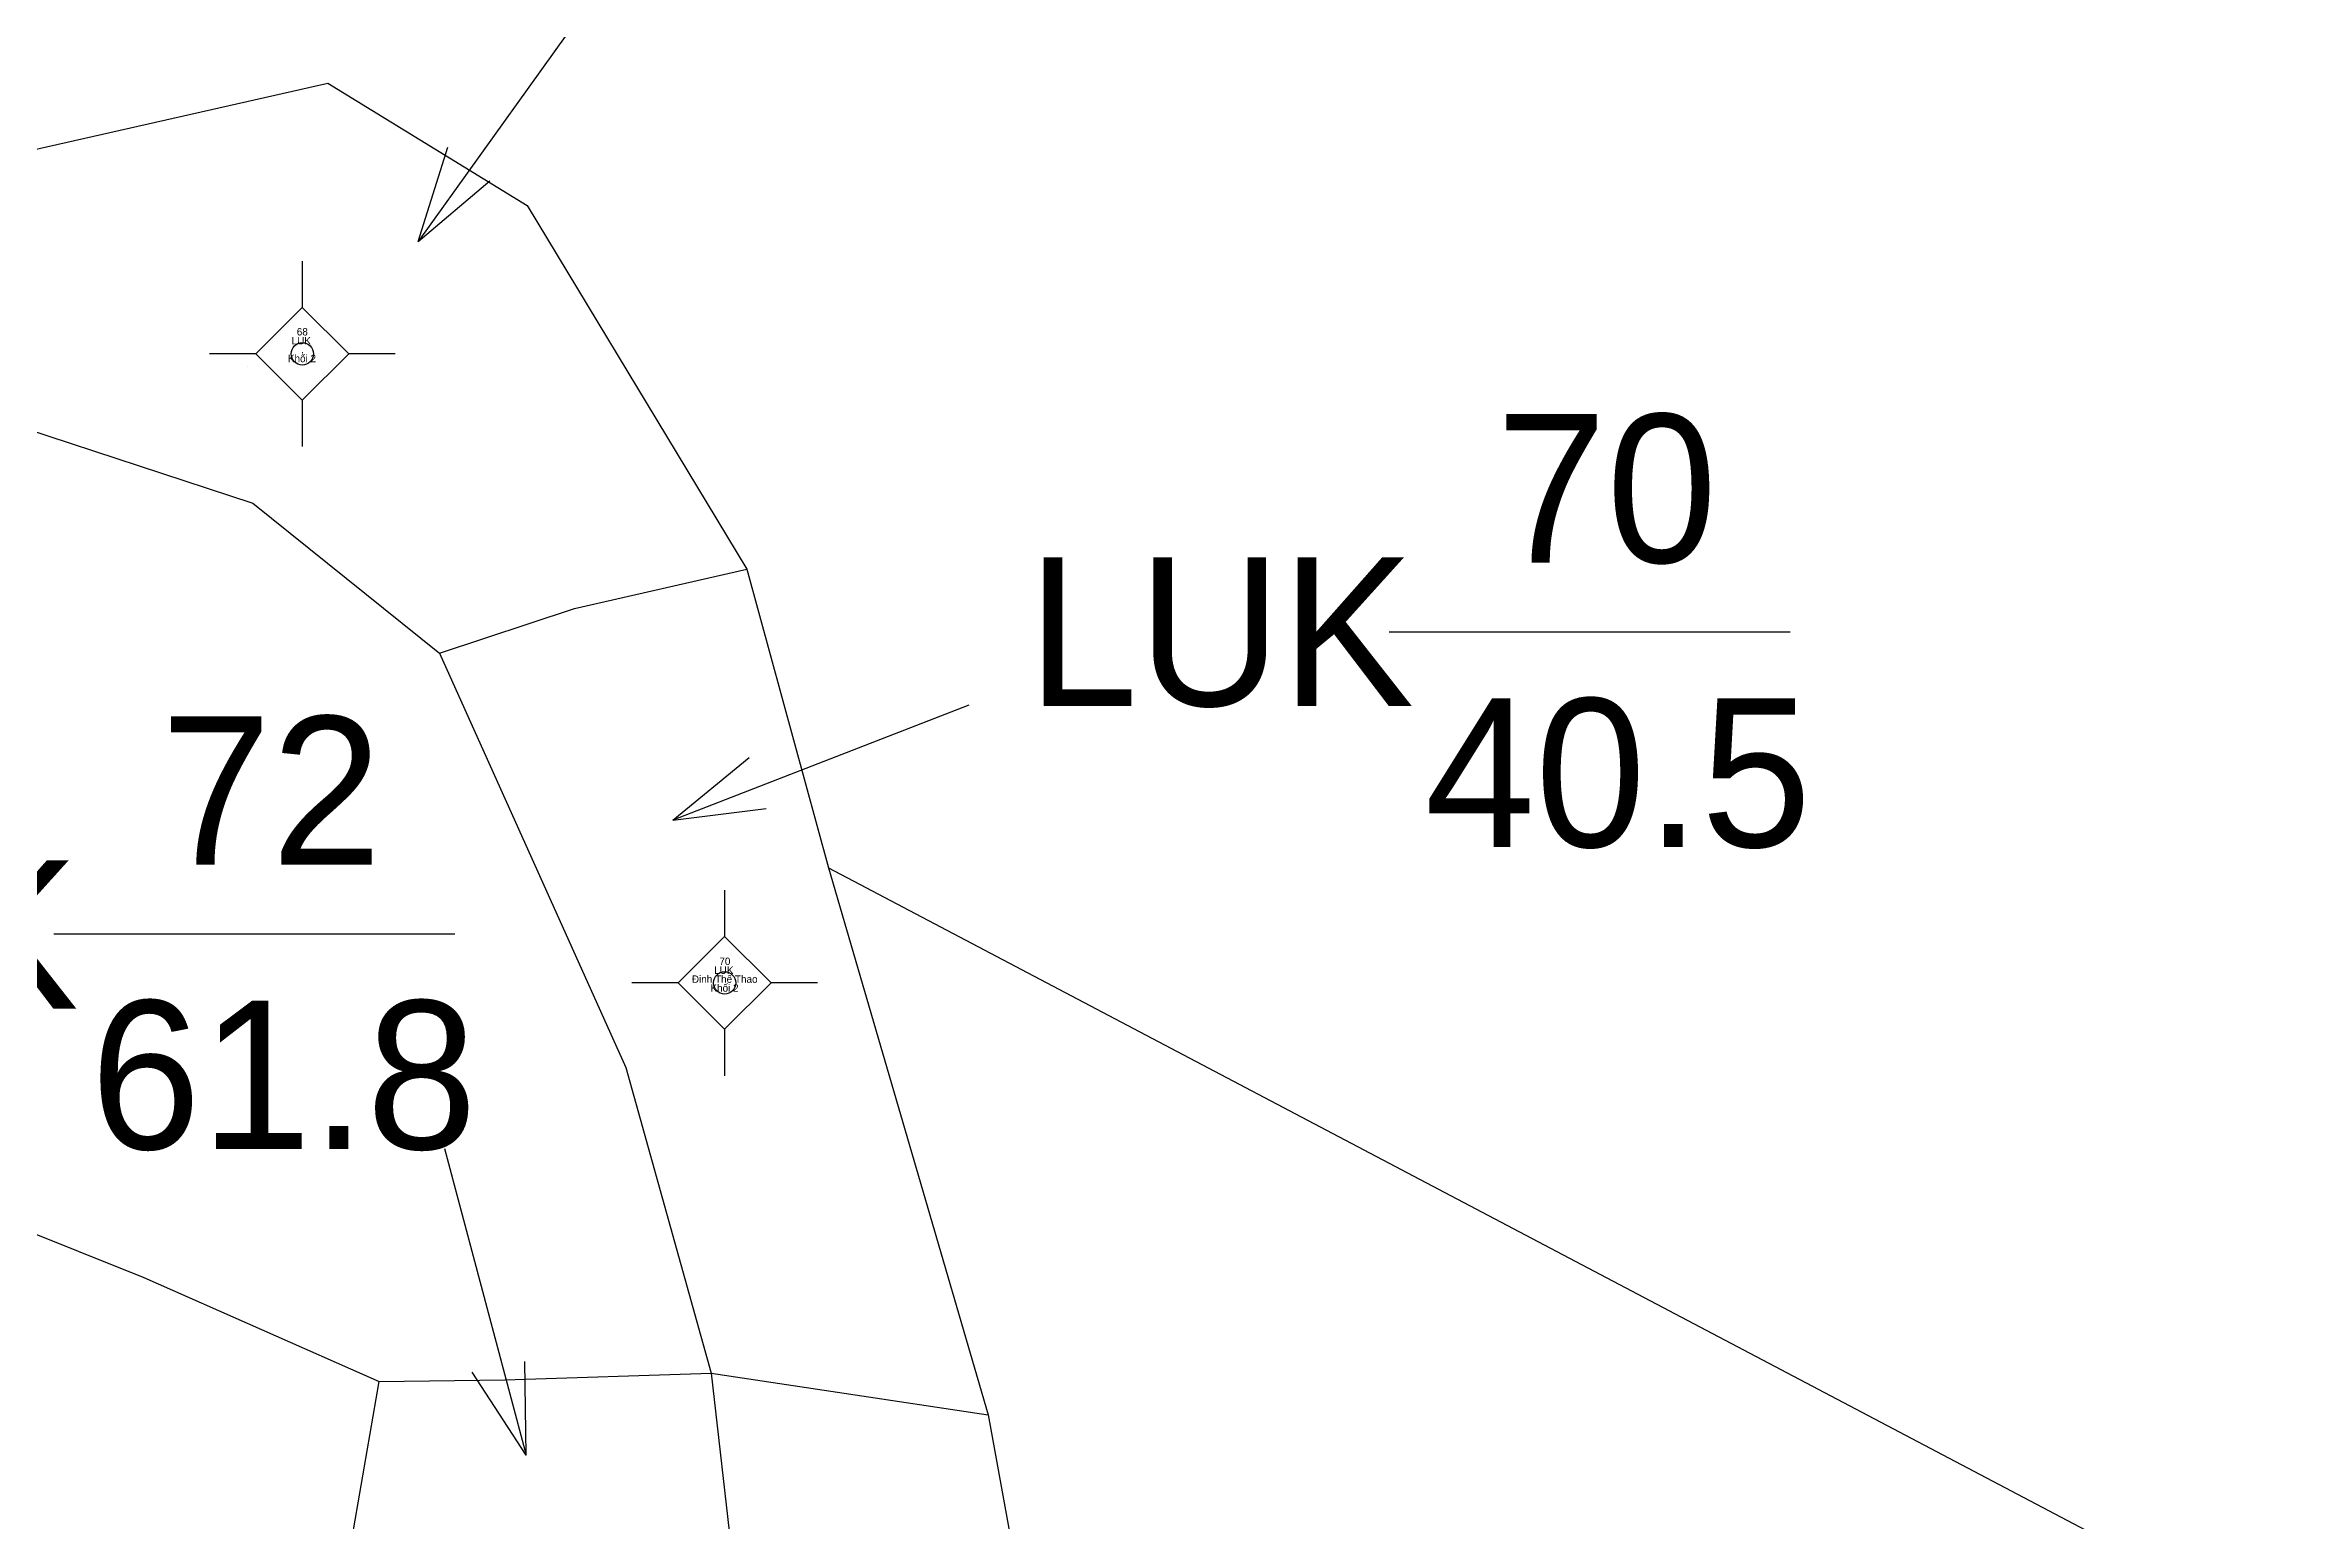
# Model space of a CAD drawing. Extents: x 550890 to 551618, y 1839259 to 1840146.
# Drawn here: x 551421.37 to 551451.51, y 1839770.32 to 1839790.21 of the extents above; entities that cross this region are included whole.
import ezdxf

# ---------------------------------------------------------------- set-up
doc = ezdxf.new("R2010")
doc.units = 0
for name, color, linetype in [('Level 10', 7, 'Continuous'), ('Level 11', 7, 'Continuous'), ('Level 13', 7, 'Continuous'), ('Level 14', 7, 'Continuous'), ('Level 15', 7, 'Continuous'), ('Level 2', 7, 'Continuous'), ('Level 4', 7, 'Continuous')]:
    doc.layers.add(name, color=color, linetype=linetype)

# ---------------------------------------------------------------- blocks, each defined once
blk = doc.blocks.new('A$C43B')
at = {"layer": 'Level 14'}
blk.add_line((3.93, 1.69), (2.68, 1.49), dxfattribs=at)
blk.add_lwpolyline([(0, 0), (3.93, 1.69), (2.93, 0.81)], dxfattribs=at)
blk = doc.blocks.new('A$C522')
at = {"layer": 'Level 14', "rotation": 27.754325478161473}
blk.add_blockref('A$C43B', (0, 0), dxfattribs=at)
blk = doc.blocks.new('A$C430')
at = {"layer": 'Level 14', "rotation": -49.15505143665556}
blk.add_blockref('A$C522', (0, 0.32), dxfattribs=at)

msp = doc.modelspace()

# ---------------------------------------------------------------- linework, layer by layer
at = {"layer": 'Level 10'}
for p, q in [((551430.82, 1839783.14), (551431.92, 1839779.12)), ((551431.92, 1839779.12), (551434.07, 1839771.75)), ((551430.34, 1839772.31), (551434.07, 1839771.75)), ((551434.07, 1839771.75), (551435.87, 1839761.91))]:
    msp.add_line(p, q, dxfattribs=at)
for points in [[(551417.96, 1839786.49), (551420.67, 1839788.67), (551425.18, 1839789.69), (551427.86, 1839788.04), (551430.82, 1839783.14)], [(551417.96, 1839786.49), (551419.57, 1839785.54), (551424.17, 1839784.03), (551426.68, 1839782.01)], [(551426.68, 1839782.01), (551428.5, 1839782.61), (551430.82, 1839783.14)], [(551426.68, 1839782.01), (551429.19, 1839776.43), (551430.34, 1839772.31)], [(551431.92, 1839779.12), (551463.27, 1839762.6), (551473.88, 1839753.73), (551504.76, 1839742.42)], [(551403.27, 1839771.46), (551406.69, 1839776.59), (551409.43, 1839778.06), (551414.65, 1839776.83), (551422.7, 1839773.6), (551425.87, 1839772.2)], [(551425.85, 1839760.65), (551425.03, 1839764), (551425.06, 1839767.53), (551425.87, 1839772.2)], [(551425.87, 1839772.2), (551427.56, 1839772.22), (551430.34, 1839772.31)], [(551430.34, 1839772.31), (551431.01, 1839766.44), (551430.94, 1839761.38)]]:
    msp.add_lwpolyline(points, dxfattribs=at)
at = {"layer": 'Level 11'}
for p, q in [((551424.834, 1839787.292), (551424.834, 1839786.667)), ((551424.834, 1839786.667), (551424.209, 1839786.042)), ((551425.459, 1839786.042), (551424.834, 1839786.667)), ((551424.209, 1839786.042), (551423.584, 1839786.042)), ((551424.209, 1839786.042), (551424.834, 1839785.417)), ((551424.834, 1839785.417), (551425.459, 1839786.042)), ((551426.084, 1839786.042), (551425.459, 1839786.042)), ((551424.834, 1839785.417), (551424.834, 1839784.792)), ((551430.521, 1839778.819), (551430.521, 1839778.194)), ((551430.521, 1839778.194), (551429.896, 1839777.569)), ((551431.146, 1839777.569), (551430.521, 1839778.194)), ((551429.896, 1839777.569), (551429.271, 1839777.569)), ((551429.896, 1839777.569), (551430.521, 1839776.944)), ((551430.521, 1839776.944), (551431.146, 1839777.569)), ((551431.771, 1839777.569), (551431.146, 1839777.569)), ((551430.521, 1839776.944), (551430.521, 1839776.319))]:
    msp.add_line(p, q, dxfattribs=at)
for centre in [(551424.834, 1839786.042), (551430.521, 1839777.569)]:
    msp.add_circle(centre, 0.15, dxfattribs=at)
at = {"layer": 'Level 13'}
for p, q in [((551424.09, 1839785.87), (551424.09, 1839785.87)), ((551439.47, 1839782.3), (551444.87, 1839782.3)), ((551421.49, 1839778.23), (551426.89, 1839778.23)), ((551430.56, 1839777.48), (551430.56, 1839777.48))]:
    msp.add_line(p, q, dxfattribs=at)

# ---------------------------------------------------------------- block references
for name, p, rotation in [('A$C430', (551428.63, 1839791.23), -127.47916823215942), ('A$C522', (551433.81, 1839781.31), 150.19694308285614), ('A$C522', (551426.75, 1839775.34), -126.14807778624774)]:
    msp.add_blockref(name, p, dxfattribs=dict(at, rotation=rotation))

# ---------------------------------------------------------------- texts
for s, p in [('70', (551440.91, 1839783.23)), ('72', (551422.93, 1839779.16))]:
    msp.add_text(s, height=2, dxfattribs=at).set_placement(p)
at = {"layer": 'Level 15'}
for s, height, p in [('LUK', 0.1, (551424.69, 1839786.17)), ('68', 0.1, (551424.76, 1839786.29)), ('Khối 2', 0.1, (551424.64, 1839785.93)), ('.', 0.1, (551424.82, 1839786.05)), ('70', 0.1, (551430.45, 1839777.81)), ('Đinh Thế Thao', 0.10002, (551430.08, 1839777.57)), ('Khối 2', 0.1, (551430.33, 1839777.45)), ('LUK', 0.1, (551430.38, 1839777.69))]:
    msp.add_text(s, height=height, dxfattribs=at).set_placement(p)
at = {"layer": 'Level 2'}
for p in [(551434.6, 1839781.3), (551416.62, 1839777.22)]:
    msp.add_text('LUK', height=2, dxfattribs=at).set_placement(p)
at = {"layer": 'Level 4'}
for s, p in [('40.5', (551439.95, 1839779.4)), ('61.8', (551421.98, 1839775.33))]:
    msp.add_text(s, height=2, dxfattribs=at).set_placement(p)

doc.saveas('drawing.dxf')
